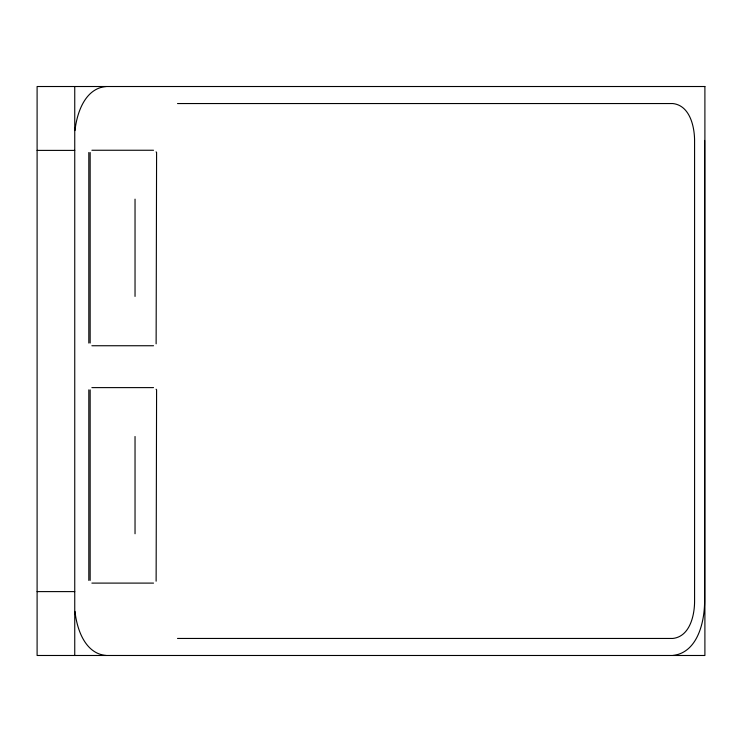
<?xml version="1.0" encoding="UTF-8"?>
<svg xmlns="http://www.w3.org/2000/svg" width="742" height="742" viewBox="0 0 742 742"><rect width="100%" height="100%" fill="white"/><g stroke="black" fill="none" stroke-linecap="round" stroke-linejoin="round"><path stroke-width="1.11" d="M74.998 130.564C76.862 112.645 85.228 88.177 106.227 86.517M156.126 343.824L156.59 152.518L156.089 151.86M156.126 581.172L156.59 389.865L156.089 389.216M672.827 655.483C697.443 652.719 704.501 622.297 704.603 601.567L704.603 140.433M177.514 103.546L672.827 103.546C689.717 105.42 694.503 126.242 694.577 140.433L694.577 601.567C694.503 615.758 689.717 636.58 672.827 638.454L177.514 638.454M91.887 150.255L153.529 150.255M37.1 150.394L74.747 150.394M135.035 199.144L135.035 296.42M91.887 345.744L153.529 345.744M91.887 387.612L153.529 387.612M135.035 436.5L135.035 533.767M91.887 583.101L153.529 583.101M37.1 591.606L74.747 591.606M106.227 655.483C85.228 653.823 76.862 629.355 74.998 611.436M90.153 152.518L90.153 343.054M90.153 389.865L90.153 580.402M88.817 152.518L88.817 343.054M88.817 389.865L88.817 580.402M74.747 86.517L74.747 655.483M704.9 86.517L37.1 86.517L37.1 655.483L704.9 655.483L704.9 86.517"/></g></svg>
